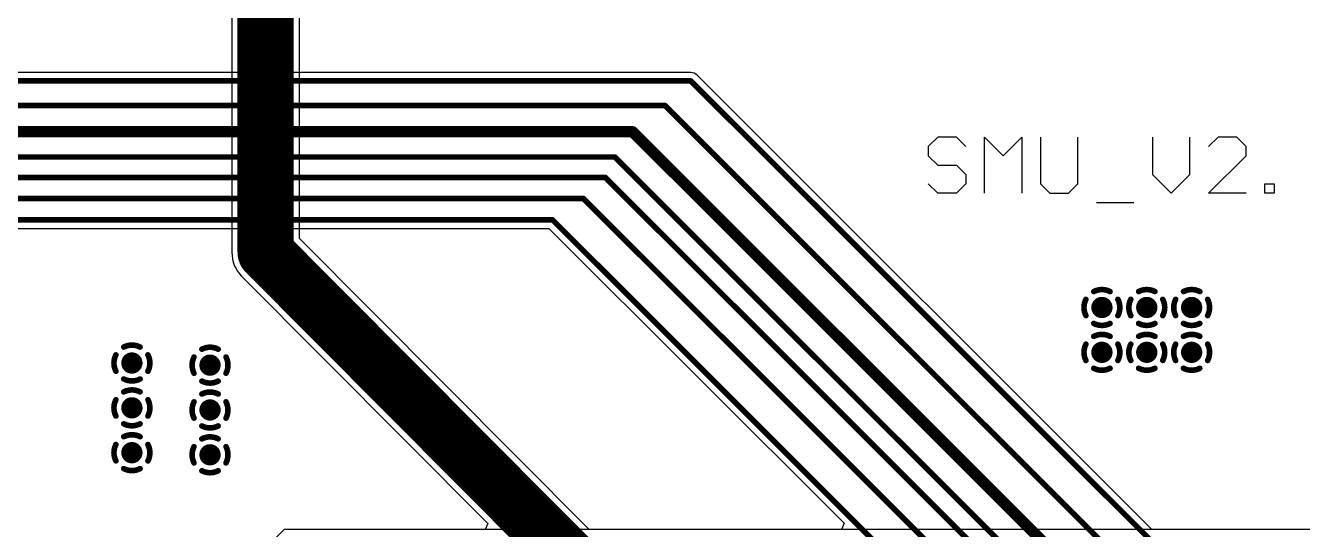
# Model space of a CAD drawing. Header units: millimetres. Extents: x 6.83 to 16.18, y 4.59 to 12.3.
# Drawn here: x 12.358 to 14.634, y 9.674 to 10.574 of the extents above; entities that cross this region are included whole.
import ezdxf

# ---------------------------------------------------------------- set-up
doc = ezdxf.new("R2010")
doc.units = ezdxf.units.MM
doc.header["$MEASUREMENT"] = 0
for name, color, linetype in [('BottomLayer', 5, 'Continuous'), ('BottomSolder', 6, 'Continuous'), ('InternalPlane1', 76, 'Continuous'), ('InternalPlane2', 16, 'Continuous'), ('MultiLayer', 9, 'Continuous'), ('TopLayer', 1, 'Continuous'), ('TopOverlay', 2, 'Continuous'), ('TopSolder', 216, 'Continuous'), ('ViaHoleLayer', 16, 'Continuous')]:
    doc.layers.add(name, color=color, linetype=linetype)

msp = doc.modelspace()

# ---------------------------------------------------------------- linework, layer by layer
at = {"layer": 'BottomLayer'}
for p, q in [((12.7253, 11.7198), (12.7253, 10.1686)), ((12.8459, 10.1935), (12.8459, 11.7163)), ((13.3626, 9.6739), (12.8459, 10.1935)), ((12.7253, 10.1686), (12.7259, 10.1628)), ((12.7259, 10.1628), (12.7264, 10.157)), ((12.7264, 10.157), (12.7264, 10.1569)), ((12.7264, 10.1569), (12.7265, 10.1568)), ((12.7265, 10.1568), (12.7281, 10.1513)), ((12.7281, 10.1513), (12.7298, 10.1457)), ((12.7298, 10.1457), (12.7299, 10.1456)), ((12.7299, 10.1456), (12.7299, 10.1455)), ((12.7299, 10.1455), (12.7326, 10.1404)), ((12.7326, 10.1404), (12.7354, 10.1352)), ((12.7354, 10.1352), (12.7354, 10.1352)), ((12.7354, 10.1352), (12.7355, 10.1351)), ((12.7355, 10.1351), (12.7392, 10.1306)), ((12.7392, 10.1306), (12.7428, 10.1261)), ((12.7428, 10.1261), (13.1817, 9.6848)), ((13.1817, 9.6848), (13.1771, 9.6739))]:
    msp.add_line(p, q, dxfattribs=at)
at = {"layer": 'BottomLayer', "const_width": 0.1}
for points in [[(12.7856, 10.1686), (12.7856, 11.7523)], [(12.7856, 10.1686), (13.6829, 9.2663)]]:
    msp.add_lwpolyline(points, dxfattribs=at)
at = {"layer": 'BottomLayer'}
for points, const_width in [([(12.7606, 10.1686, 1), (12.8106, 10.1686, 1)], 0.05), ([(12.7606, 10.1686, 1), (12.8106, 10.1686, 1)], 0.05), ([(14.2694, 10.0703, 1), (14.2844, 10.0703, 1)], 0.015), ([(14.3494, 10.0703, 1), (14.3644, 10.0703, 1)], 0.015), ([(14.4294, 10.0703, 1), (14.4444, 10.0703, 1)], 0.015), ([(14.2694, 9.9903, 1), (14.2844, 9.9903, 1)], 0.015), ([(14.3494, 9.9903, 1), (14.3644, 9.9903, 1)], 0.015), ([(14.4294, 9.9903, 1), (14.4444, 9.9903, 1)], 0.015), ([(12.5398, 9.9712, 1), (12.5548, 9.9712, 1)], 0.015), ([(12.6791, 9.9674, 1), (12.6941, 9.9674, 1)], 0.015), ([(12.5398, 9.8912, 1), (12.5548, 9.8912, 1)], 0.015), ([(12.6791, 9.8874, 1), (12.6941, 9.8874, 1)], 0.015), ([(12.5398, 9.8112, 1), (12.5548, 9.8112, 1)], 0.015), ([(12.6791, 9.8074, 1), (12.6941, 9.8074, 1)], 0.015)]:
    msp.add_lwpolyline(points, format="xyb", close=True, dxfattribs=dict(at, const_width=const_width))
at = {"layer": 'BottomSolder', "const_width": 0.019}
for points in [[(14.2674, 10.0703, 1), (14.2864, 10.0703, 1)], [(14.3474, 10.0703, 1), (14.3664, 10.0703, 1)], [(14.4274, 10.0703, 1), (14.4464, 10.0703, 1)], [(14.2674, 9.9903, 1), (14.2864, 9.9903, 1)], [(14.3474, 9.9903, 1), (14.3664, 9.9903, 1)], [(14.4274, 9.9903, 1), (14.4464, 9.9903, 1)], [(12.5378, 9.9712, 1), (12.5568, 9.9712, 1)], [(12.6771, 9.9674, 1), (12.6961, 9.9674, 1)], [(12.5378, 9.8912, 1), (12.5568, 9.8912, 1)], [(12.6771, 9.8874, 1), (12.6961, 9.8874, 1)], [(12.5378, 9.8112, 1), (12.5568, 9.8112, 1)], [(12.6771, 9.8074, 1), (12.6961, 9.8074, 1)]]:
    msp.add_lwpolyline(points, format="xyb", close=True, dxfattribs=at)
at = {"layer": 'InternalPlane1'}
for p, q in [((12.8226, 9.6742), (12.8197, 9.6739)), ((15.75, 9.6742), (12.8226, 9.6742))]:
    msp.add_line(p, q, dxfattribs=at)
at = {"layer": 'InternalPlane1', "const_width": 0.01}
for points in [[(14.2484, 10.0558, -0.240079), (14.2484, 10.0848)], [(14.2624, 10.0988, -0.240079), (14.2914, 10.0988)], [(14.3054, 10.0848, -0.240079), (14.3054, 10.0558)], [(14.3284, 10.0558, -0.240079), (14.3284, 10.0848)], [(14.3424, 10.0988, -0.240079), (14.3714, 10.0988)], [(14.3854, 10.0848, -0.240079), (14.3854, 10.0558)], [(14.4084, 10.0558, -0.240079), (14.4084, 10.0848)], [(14.4224, 10.0988, -0.240079), (14.4514, 10.0988)], [(14.4654, 10.0848, -0.240079), (14.4654, 10.0558)], [(14.2914, 10.0418, -0.240079), (14.2624, 10.0418)], [(14.3714, 10.0418, -0.240079), (14.3424, 10.0418)], [(14.4514, 10.0418, -0.240079), (14.4224, 10.0418)], [(14.2624, 10.0188, -0.240079), (14.2914, 10.0188)], [(14.3424, 10.0188, -0.240079), (14.3714, 10.0188)], [(14.4224, 10.0188, -0.240079), (14.4514, 10.0188)], [(12.5328, 9.9997, -0.240079), (12.5619, 9.9997)], [(12.6721, 9.9959, -0.240079), (12.7011, 9.9959)], [(14.2484, 9.9758, -0.240079), (14.2484, 10.0048)], [(14.3054, 10.0048, -0.240079), (14.3054, 9.9758)], [(14.3284, 9.9758, -0.240079), (14.3284, 10.0048)], [(14.3854, 10.0048, -0.240079), (14.3854, 9.9758)], [(14.4084, 9.9758, -0.240079), (14.4084, 10.0048)], [(14.4654, 10.0048, -0.240079), (14.4654, 9.9758)], [(12.5188, 9.9566, -0.240079), (12.5188, 9.9857)], [(12.5759, 9.9857, -0.240079), (12.5759, 9.9566)], [(12.6581, 9.9529, -0.240079), (12.6581, 9.9819)], [(12.7151, 9.9819, -0.240079), (12.7151, 9.9529)], [(14.2914, 9.9618, -0.240079), (14.2624, 9.9618)], [(14.3714, 9.9618, -0.240079), (14.3424, 9.9618)], [(14.4514, 9.9618, -0.240079), (14.4224, 9.9618)], [(12.5619, 9.9427, -0.240079), (12.5328, 9.9427)], [(12.5328, 9.9197, -0.240079), (12.5619, 9.9197)], [(12.7011, 9.9389, -0.240079), (12.6721, 9.9389)], [(12.5188, 9.8766, -0.240079), (12.5188, 9.9057)], [(12.5759, 9.9057, -0.240079), (12.5759, 9.8766)], [(12.6581, 9.8729, -0.240079), (12.6581, 9.9019)], [(12.6721, 9.9159, -0.240079), (12.7011, 9.9159)], [(12.7151, 9.9019, -0.240079), (12.7151, 9.8729)], [(12.5619, 9.8627, -0.240079), (12.5328, 9.8627)], [(12.7011, 9.8589, -0.240079), (12.6721, 9.8589)], [(12.5328, 9.8397, -0.240079), (12.5619, 9.8397)], [(12.6721, 9.8359, -0.240079), (12.7011, 9.8359)], [(12.5188, 9.7966, -0.240079), (12.5188, 9.8257)], [(12.5759, 9.8257, -0.240079), (12.5759, 9.7966)], [(12.6581, 9.7929, -0.240079), (12.6581, 9.8219)], [(12.7151, 9.8219, -0.240079), (12.7151, 9.7929)], [(12.5619, 9.7827, -0.240079), (12.5328, 9.7827)], [(12.7011, 9.7789, -0.240079), (12.6721, 9.7789)]]:
    msp.add_lwpolyline(points, format="xyb", dxfattribs=at)
at = {"layer": 'InternalPlane1', "const_width": 0.005}
for points in [[(14.2459, 10.0848, 1), (14.2509, 10.0848, 1)], [(14.2599, 10.0988, 1), (14.2649, 10.0988, 1)], [(14.2889, 10.0988, 1), (14.2939, 10.0988, 1)], [(14.3029, 10.0848, 1), (14.3079, 10.0848, 1)], [(14.3259, 10.0848, 1), (14.3309, 10.0848, 1)], [(14.3399, 10.0988, 1), (14.3449, 10.0988, 1)], [(14.3689, 10.0988, 1), (14.3739, 10.0988, 1)], [(14.3829, 10.0848, 1), (14.3879, 10.0848, 1)], [(14.4059, 10.0848, 1), (14.4109, 10.0848, 1)], [(14.4199, 10.0988, 1), (14.4249, 10.0988, 1)], [(14.4489, 10.0988, 1), (14.4539, 10.0988, 1)], [(14.4629, 10.0848, 1), (14.4679, 10.0848, 1)], [(14.2459, 10.0558, 1), (14.2509, 10.0558, 1)], [(14.2599, 10.0418, 1), (14.2649, 10.0418, 1)], [(14.2889, 10.0418, 1), (14.2939, 10.0418, 1)], [(14.3029, 10.0558, 1), (14.3079, 10.0558, 1)], [(14.3259, 10.0558, 1), (14.3309, 10.0558, 1)], [(14.3399, 10.0418, 1), (14.3449, 10.0418, 1)], [(14.3689, 10.0418, 1), (14.3739, 10.0418, 1)], [(14.3829, 10.0558, 1), (14.3879, 10.0558, 1)], [(14.4059, 10.0558, 1), (14.4109, 10.0558, 1)], [(14.4199, 10.0418, 1), (14.4249, 10.0418, 1)], [(14.4489, 10.0418, 1), (14.4539, 10.0418, 1)], [(14.4629, 10.0558, 1), (14.4679, 10.0558, 1)], [(14.2599, 10.0188, 1), (14.2649, 10.0188, 1)], [(14.2889, 10.0188, 1), (14.2939, 10.0188, 1)], [(14.3399, 10.0188, 1), (14.3449, 10.0188, 1)], [(14.3689, 10.0188, 1), (14.3739, 10.0188, 1)], [(14.4199, 10.0188, 1), (14.4249, 10.0188, 1)], [(14.4489, 10.0188, 1), (14.4539, 10.0188, 1)], [(12.5303, 9.9997, 1), (12.5353, 9.9997, 1)], [(12.5594, 9.9997, 1), (12.5644, 9.9997, 1)], [(12.6696, 9.9959, 1), (12.6746, 9.9959, 1)], [(12.6986, 9.9959, 1), (12.7036, 9.9959, 1)], [(14.2459, 10.0048, 1), (14.2509, 10.0048, 1)], [(14.3029, 10.0048, 1), (14.3079, 10.0048, 1)], [(14.3259, 10.0048, 1), (14.3309, 10.0048, 1)], [(14.3829, 10.0048, 1), (14.3879, 10.0048, 1)], [(14.4059, 10.0048, 1), (14.4109, 10.0048, 1)], [(14.4629, 10.0048, 1), (14.4679, 10.0048, 1)], [(12.5163, 9.9857, 1), (12.5213, 9.9857, 1)], [(12.5734, 9.9857, 1), (12.5784, 9.9857, 1)], [(12.6556, 9.9819, 1), (12.6606, 9.9819, 1)], [(12.7126, 9.9819, 1), (12.7176, 9.9819, 1)], [(14.2459, 9.9758, 1), (14.2509, 9.9758, 1)], [(14.3029, 9.9758, 1), (14.3079, 9.9758, 1)], [(14.3259, 9.9758, 1), (14.3309, 9.9758, 1)], [(14.3829, 9.9758, 1), (14.3879, 9.9758, 1)], [(14.4059, 9.9758, 1), (14.4109, 9.9758, 1)], [(14.4629, 9.9758, 1), (14.4679, 9.9758, 1)], [(12.5163, 9.9566, 1), (12.5213, 9.9566, 1)], [(12.5734, 9.9566, 1), (12.5784, 9.9566, 1)], [(12.6556, 9.9529, 1), (12.6606, 9.9529, 1)], [(12.7126, 9.9529, 1), (12.7176, 9.9529, 1)], [(14.2599, 9.9618, 1), (14.2649, 9.9618, 1)], [(14.2889, 9.9618, 1), (14.2939, 9.9618, 1)], [(14.3399, 9.9618, 1), (14.3449, 9.9618, 1)], [(14.3689, 9.9618, 1), (14.3739, 9.9618, 1)], [(14.4199, 9.9618, 1), (14.4249, 9.9618, 1)], [(14.4489, 9.9618, 1), (14.4539, 9.9618, 1)], [(12.5303, 9.9427, 1), (12.5353, 9.9427, 1)], [(12.5594, 9.9427, 1), (12.5644, 9.9427, 1)], [(12.6696, 9.9389, 1), (12.6746, 9.9389, 1)], [(12.6986, 9.9389, 1), (12.7036, 9.9389, 1)], [(12.5163, 9.9057, 1), (12.5213, 9.9057, 1)], [(12.5303, 9.9197, 1), (12.5353, 9.9197, 1)], [(12.5594, 9.9197, 1), (12.5644, 9.9197, 1)], [(12.5734, 9.9057, 1), (12.5784, 9.9057, 1)], [(12.6556, 9.9019, 1), (12.6606, 9.9019, 1)], [(12.6696, 9.9159, 1), (12.6746, 9.9159, 1)], [(12.6986, 9.9159, 1), (12.7036, 9.9159, 1)], [(12.7126, 9.9019, 1), (12.7176, 9.9019, 1)], [(12.5163, 9.8766, 1), (12.5213, 9.8766, 1)], [(12.5734, 9.8766, 1), (12.5784, 9.8766, 1)], [(12.5303, 9.8627, 1), (12.5353, 9.8627, 1)], [(12.5594, 9.8627, 1), (12.5644, 9.8627, 1)], [(12.6556, 9.8729, 1), (12.6606, 9.8729, 1)], [(12.6696, 9.8589, 1), (12.6746, 9.8589, 1)], [(12.6986, 9.8589, 1), (12.7036, 9.8589, 1)], [(12.7126, 9.8729, 1), (12.7176, 9.8729, 1)], [(12.5303, 9.8397, 1), (12.5353, 9.8397, 1)], [(12.5594, 9.8397, 1), (12.5644, 9.8397, 1)], [(12.6696, 9.8359, 1), (12.6746, 9.8359, 1)], [(12.6986, 9.8359, 1), (12.7036, 9.8359, 1)], [(12.5163, 9.8257, 1), (12.5213, 9.8257, 1)], [(12.5734, 9.8257, 1), (12.5784, 9.8257, 1)], [(12.6556, 9.8219, 1), (12.6606, 9.8219, 1)], [(12.7126, 9.8219, 1), (12.7176, 9.8219, 1)], [(12.5163, 9.7966, 1), (12.5213, 9.7966, 1)], [(12.5734, 9.7966, 1), (12.5784, 9.7966, 1)], [(12.6556, 9.7929, 1), (12.6606, 9.7929, 1)], [(12.7126, 9.7929, 1), (12.7176, 9.7929, 1)], [(12.5303, 9.7827, 1), (12.5353, 9.7827, 1)], [(12.5594, 9.7827, 1), (12.5644, 9.7827, 1)], [(12.6696, 9.7789, 1), (12.6746, 9.7789, 1)], [(12.6986, 9.7789, 1), (12.7036, 9.7789, 1)]]:
    msp.add_lwpolyline(points, format="xyb", close=True, dxfattribs=at)
at = {"layer": 'InternalPlane2', "const_width": 0.01}
for points in [[(14.2484, 10.0558, -0.240079), (14.2484, 10.0848)], [(14.2624, 10.0988, -0.240079), (14.2914, 10.0988)], [(14.3054, 10.0848, -0.240079), (14.3054, 10.0558)], [(14.3284, 10.0558, -0.240079), (14.3284, 10.0848)], [(14.3424, 10.0988, -0.240079), (14.3714, 10.0988)], [(14.3854, 10.0848, -0.240079), (14.3854, 10.0558)], [(14.4084, 10.0558, -0.240079), (14.4084, 10.0848)], [(14.4224, 10.0988, -0.240079), (14.4514, 10.0988)], [(14.4654, 10.0848, -0.240079), (14.4654, 10.0558)], [(14.2914, 10.0418, -0.240079), (14.2624, 10.0418)], [(14.3714, 10.0418, -0.240079), (14.3424, 10.0418)], [(14.4514, 10.0418, -0.240079), (14.4224, 10.0418)], [(14.2624, 10.0188, -0.240079), (14.2914, 10.0188)], [(14.3424, 10.0188, -0.240079), (14.3714, 10.0188)], [(14.4224, 10.0188, -0.240079), (14.4514, 10.0188)], [(12.5328, 9.9997, -0.240079), (12.5619, 9.9997)], [(12.6721, 9.9959, -0.240079), (12.7011, 9.9959)], [(14.2484, 9.9758, -0.240079), (14.2484, 10.0048)], [(14.3054, 10.0048, -0.240079), (14.3054, 9.9758)], [(14.3284, 9.9758, -0.240079), (14.3284, 10.0048)], [(14.3854, 10.0048, -0.240079), (14.3854, 9.9758)], [(14.4084, 9.9758, -0.240079), (14.4084, 10.0048)], [(14.4654, 10.0048, -0.240079), (14.4654, 9.9758)], [(12.5188, 9.9566, -0.240079), (12.5188, 9.9857)], [(12.5759, 9.9857, -0.240079), (12.5759, 9.9566)], [(12.6581, 9.9529, -0.240079), (12.6581, 9.9819)], [(12.7151, 9.9819, -0.240079), (12.7151, 9.9529)], [(14.2914, 9.9618, -0.240079), (14.2624, 9.9618)], [(14.3714, 9.9618, -0.240079), (14.3424, 9.9618)], [(14.4514, 9.9618, -0.240079), (14.4224, 9.9618)], [(12.5619, 9.9427, -0.240079), (12.5328, 9.9427)], [(12.5328, 9.9197, -0.240079), (12.5619, 9.9197)], [(12.7011, 9.9389, -0.240079), (12.6721, 9.9389)], [(12.5188, 9.8766, -0.240079), (12.5188, 9.9057)], [(12.5759, 9.9057, -0.240079), (12.5759, 9.8766)], [(12.6581, 9.8729, -0.240079), (12.6581, 9.9019)], [(12.6721, 9.9159, -0.240079), (12.7011, 9.9159)], [(12.7151, 9.9019, -0.240079), (12.7151, 9.8729)], [(12.5619, 9.8627, -0.240079), (12.5328, 9.8627)], [(12.7011, 9.8589, -0.240079), (12.6721, 9.8589)], [(12.5328, 9.8397, -0.240079), (12.5619, 9.8397)], [(12.6721, 9.8359, -0.240079), (12.7011, 9.8359)], [(12.5188, 9.7966, -0.240079), (12.5188, 9.8257)], [(12.5759, 9.8257, -0.240079), (12.5759, 9.7966)], [(12.6581, 9.7929, -0.240079), (12.6581, 9.8219)], [(12.7151, 9.8219, -0.240079), (12.7151, 9.7929)], [(12.5619, 9.7827, -0.240079), (12.5328, 9.7827)], [(12.7011, 9.7789, -0.240079), (12.6721, 9.7789)]]:
    msp.add_lwpolyline(points, format="xyb", dxfattribs=at)
at = {"layer": 'InternalPlane2', "const_width": 0.005}
for points in [[(14.2459, 10.0848, 1), (14.2509, 10.0848, 1)], [(14.2599, 10.0988, 1), (14.2649, 10.0988, 1)], [(14.2889, 10.0988, 1), (14.2939, 10.0988, 1)], [(14.3029, 10.0848, 1), (14.3079, 10.0848, 1)], [(14.3259, 10.0848, 1), (14.3309, 10.0848, 1)], [(14.3399, 10.0988, 1), (14.3449, 10.0988, 1)], [(14.3689, 10.0988, 1), (14.3739, 10.0988, 1)], [(14.3829, 10.0848, 1), (14.3879, 10.0848, 1)], [(14.4059, 10.0848, 1), (14.4109, 10.0848, 1)], [(14.4199, 10.0988, 1), (14.4249, 10.0988, 1)], [(14.4489, 10.0988, 1), (14.4539, 10.0988, 1)], [(14.4629, 10.0848, 1), (14.4679, 10.0848, 1)], [(14.2459, 10.0558, 1), (14.2509, 10.0558, 1)], [(14.2599, 10.0418, 1), (14.2649, 10.0418, 1)], [(14.2889, 10.0418, 1), (14.2939, 10.0418, 1)], [(14.3029, 10.0558, 1), (14.3079, 10.0558, 1)], [(14.3259, 10.0558, 1), (14.3309, 10.0558, 1)], [(14.3399, 10.0418, 1), (14.3449, 10.0418, 1)], [(14.3689, 10.0418, 1), (14.3739, 10.0418, 1)], [(14.3829, 10.0558, 1), (14.3879, 10.0558, 1)], [(14.4059, 10.0558, 1), (14.4109, 10.0558, 1)], [(14.4199, 10.0418, 1), (14.4249, 10.0418, 1)], [(14.4489, 10.0418, 1), (14.4539, 10.0418, 1)], [(14.4629, 10.0558, 1), (14.4679, 10.0558, 1)], [(14.2599, 10.0188, 1), (14.2649, 10.0188, 1)], [(14.2889, 10.0188, 1), (14.2939, 10.0188, 1)], [(14.3399, 10.0188, 1), (14.3449, 10.0188, 1)], [(14.3689, 10.0188, 1), (14.3739, 10.0188, 1)], [(14.4199, 10.0188, 1), (14.4249, 10.0188, 1)], [(14.4489, 10.0188, 1), (14.4539, 10.0188, 1)], [(12.5303, 9.9997, 1), (12.5353, 9.9997, 1)], [(12.5594, 9.9997, 1), (12.5644, 9.9997, 1)], [(12.6696, 9.9959, 1), (12.6746, 9.9959, 1)], [(12.6986, 9.9959, 1), (12.7036, 9.9959, 1)], [(14.2459, 10.0048, 1), (14.2509, 10.0048, 1)], [(14.3029, 10.0048, 1), (14.3079, 10.0048, 1)], [(14.3259, 10.0048, 1), (14.3309, 10.0048, 1)], [(14.3829, 10.0048, 1), (14.3879, 10.0048, 1)], [(14.4059, 10.0048, 1), (14.4109, 10.0048, 1)], [(14.4629, 10.0048, 1), (14.4679, 10.0048, 1)], [(12.5163, 9.9857, 1), (12.5213, 9.9857, 1)], [(12.5734, 9.9857, 1), (12.5784, 9.9857, 1)], [(12.6556, 9.9819, 1), (12.6606, 9.9819, 1)], [(12.7126, 9.9819, 1), (12.7176, 9.9819, 1)], [(14.2459, 9.9758, 1), (14.2509, 9.9758, 1)], [(14.3029, 9.9758, 1), (14.3079, 9.9758, 1)], [(14.3259, 9.9758, 1), (14.3309, 9.9758, 1)], [(14.3829, 9.9758, 1), (14.3879, 9.9758, 1)], [(14.4059, 9.9758, 1), (14.4109, 9.9758, 1)], [(14.4629, 9.9758, 1), (14.4679, 9.9758, 1)], [(12.5163, 9.9566, 1), (12.5213, 9.9566, 1)], [(12.5734, 9.9566, 1), (12.5784, 9.9566, 1)], [(12.6556, 9.9529, 1), (12.6606, 9.9529, 1)], [(12.7126, 9.9529, 1), (12.7176, 9.9529, 1)], [(14.2599, 9.9618, 1), (14.2649, 9.9618, 1)], [(14.2889, 9.9618, 1), (14.2939, 9.9618, 1)], [(14.3399, 9.9618, 1), (14.3449, 9.9618, 1)], [(14.3689, 9.9618, 1), (14.3739, 9.9618, 1)], [(14.4199, 9.9618, 1), (14.4249, 9.9618, 1)], [(14.4489, 9.9618, 1), (14.4539, 9.9618, 1)], [(12.5303, 9.9427, 1), (12.5353, 9.9427, 1)], [(12.5594, 9.9427, 1), (12.5644, 9.9427, 1)], [(12.6696, 9.9389, 1), (12.6746, 9.9389, 1)], [(12.6986, 9.9389, 1), (12.7036, 9.9389, 1)], [(12.5163, 9.9057, 1), (12.5213, 9.9057, 1)], [(12.5303, 9.9197, 1), (12.5353, 9.9197, 1)], [(12.5594, 9.9197, 1), (12.5644, 9.9197, 1)], [(12.5734, 9.9057, 1), (12.5784, 9.9057, 1)], [(12.6556, 9.9019, 1), (12.6606, 9.9019, 1)], [(12.6696, 9.9159, 1), (12.6746, 9.9159, 1)], [(12.6986, 9.9159, 1), (12.7036, 9.9159, 1)], [(12.7126, 9.9019, 1), (12.7176, 9.9019, 1)], [(12.5163, 9.8766, 1), (12.5213, 9.8766, 1)], [(12.5734, 9.8766, 1), (12.5784, 9.8766, 1)], [(12.5303, 9.8627, 1), (12.5353, 9.8627, 1)], [(12.5594, 9.8627, 1), (12.5644, 9.8627, 1)], [(12.6556, 9.8729, 1), (12.6606, 9.8729, 1)], [(12.6696, 9.8589, 1), (12.6746, 9.8589, 1)], [(12.6986, 9.8589, 1), (12.7036, 9.8589, 1)], [(12.7126, 9.8729, 1), (12.7176, 9.8729, 1)], [(12.5303, 9.8397, 1), (12.5353, 9.8397, 1)], [(12.5594, 9.8397, 1), (12.5644, 9.8397, 1)], [(12.6696, 9.8359, 1), (12.6746, 9.8359, 1)], [(12.6986, 9.8359, 1), (12.7036, 9.8359, 1)], [(12.5163, 9.8257, 1), (12.5213, 9.8257, 1)], [(12.5734, 9.8257, 1), (12.5784, 9.8257, 1)], [(12.6556, 9.8219, 1), (12.6606, 9.8219, 1)], [(12.7126, 9.8219, 1), (12.7176, 9.8219, 1)], [(12.5163, 9.7966, 1), (12.5213, 9.7966, 1)], [(12.5734, 9.7966, 1), (12.5784, 9.7966, 1)], [(12.6556, 9.7929, 1), (12.6606, 9.7929, 1)], [(12.7126, 9.7929, 1), (12.7176, 9.7929, 1)], [(12.5303, 9.7827, 1), (12.5353, 9.7827, 1)], [(12.5594, 9.7827, 1), (12.5644, 9.7827, 1)], [(12.6696, 9.7789, 1), (12.6746, 9.7789, 1)], [(12.6986, 9.7789, 1), (12.7036, 9.7789, 1)]]:
    msp.add_lwpolyline(points, format="xyb", close=True, dxfattribs=at)
at = {"layer": 'MultiLayer', "const_width": 0.015}
for points in [[(14.2694, 10.0703, 1), (14.2844, 10.0703, 1)], [(14.3494, 10.0703, 1), (14.3644, 10.0703, 1)], [(14.4294, 10.0703, 1), (14.4444, 10.0703, 1)], [(14.2694, 9.9903, 1), (14.2844, 9.9903, 1)], [(14.3494, 9.9903, 1), (14.3644, 9.9903, 1)], [(14.4294, 9.9903, 1), (14.4444, 9.9903, 1)], [(12.5398, 9.9712, 1), (12.5548, 9.9712, 1)], [(12.6791, 9.9674, 1), (12.6941, 9.9674, 1)], [(12.5398, 9.8912, 1), (12.5548, 9.8912, 1)], [(12.6791, 9.8874, 1), (12.6941, 9.8874, 1)], [(12.5398, 9.8112, 1), (12.5548, 9.8112, 1)], [(12.6791, 9.8074, 1), (12.6941, 9.8074, 1)]]:
    msp.add_lwpolyline(points, format="xyb", close=True, dxfattribs=at)
at = {"layer": 'TopLayer'}
for p, q in [((13.544, 10.4899), (11.9992, 10.4899)), ((13.5498, 10.4887), (13.544, 10.4899)), ((13.5548, 10.4854), (13.5498, 10.4887)), ((14.366, 9.6742), (13.5548, 10.4854)), ((8.296, 10.2114), (13.291, 10.2114)), ((13.291, 10.2114), (13.8173, 9.6851)), ((13.8173, 9.6851), (13.8128, 9.6742)), ((12.8187, 9.6742), (12.3325, 9.1879)), ((13.8128, 9.6742), (12.8187, 9.6742)), ((15.7548, 9.6742), (14.366, 9.6742))]:
    msp.add_line(p, q, dxfattribs=at)
for points, const_width in [([(8.2766, 10.4746), (13.544, 10.4746)], 0.01), ([(13.544, 10.4746), (14.6135, 9.4051)], 0.01), ([(8.269, 10.4309), (13.4976, 10.4309)], 0.01), ([(13.4976, 10.4309), (14.5776, 9.3509)], 0.01), ([(8.2424, 10.384), (13.4401, 10.384)], 0.02), ([(13.4401, 10.384), (14.2265, 9.5976)], 0.02), ([(8.2225, 10.3389), (13.4083, 10.3389)], 0.01), ([(13.4083, 10.3389), (14.5433, 9.2039)], 0.01), ([(8.1657, 10.3024), (13.3915, 10.3024)], 0.01), ([(13.3915, 10.3024), (14.5124, 9.1816)], 0.01), ([(8.0993, 10.2647), (13.3525, 10.2647)], 0.01), ([(13.3525, 10.2647), (14.1419, 9.4753)], 0.01), ([(8.272, 10.2267), (13.2973, 10.2267)], 0.01), ([(13.2973, 10.2267), (14.4122, 9.1118)], 0.01)]:
    msp.add_lwpolyline(points, dxfattribs=dict(at, const_width=const_width))
for points, const_width in [([(13.5415, 10.4746, 1), (13.5465, 10.4746, 1)], 0.005), ([(13.5415, 10.4746, 1), (13.5465, 10.4746, 1)], 0.005), ([(13.4951, 10.4309, 1), (13.5001, 10.4309, 1)], 0.005), ([(13.4951, 10.4309, 1), (13.5001, 10.4309, 1)], 0.005), ([(13.4351, 10.384, 1), (13.4451, 10.384, 1)], 0.01), ([(13.4351, 10.384, 1), (13.4451, 10.384, 1)], 0.01), ([(13.4058, 10.3389, 1), (13.4108, 10.3389, 1)], 0.005), ([(13.4058, 10.3389, 1), (13.4108, 10.3389, 1)], 0.005), ([(13.389, 10.3024, 1), (13.394, 10.3024, 1)], 0.005), ([(13.389, 10.3024, 1), (13.394, 10.3024, 1)], 0.005), ([(13.35, 10.2647, 1), (13.355, 10.2647, 1)], 0.005), ([(13.35, 10.2647, 1), (13.355, 10.2647, 1)], 0.005), ([(13.2948, 10.2267, 1), (13.2998, 10.2267, 1)], 0.005), ([(13.2948, 10.2267, 1), (13.2998, 10.2267, 1)], 0.005), ([(14.2694, 10.0703, 1), (14.2844, 10.0703, 1)], 0.015), ([(14.3494, 10.0703, 1), (14.3644, 10.0703, 1)], 0.015), ([(14.4294, 10.0703, 1), (14.4444, 10.0703, 1)], 0.015), ([(14.2694, 9.9903, 1), (14.2844, 9.9903, 1)], 0.015), ([(14.3494, 9.9903, 1), (14.3644, 9.9903, 1)], 0.015), ([(14.4294, 9.9903, 1), (14.4444, 9.9903, 1)], 0.015), ([(12.5398, 9.9712, 1), (12.5548, 9.9712, 1)], 0.015), ([(12.6791, 9.9674, 1), (12.6941, 9.9674, 1)], 0.015), ([(12.5398, 9.8912, 1), (12.5548, 9.8912, 1)], 0.015), ([(12.6791, 9.8874, 1), (12.6941, 9.8874, 1)], 0.015), ([(12.5398, 9.8112, 1), (12.5548, 9.8112, 1)], 0.015), ([(12.6791, 9.8074, 1), (12.6941, 9.8074, 1)], 0.015)]:
    msp.add_lwpolyline(points, format="xyb", close=True, dxfattribs=dict(at, const_width=const_width))
at = {"layer": 'TopOverlay'}
for p, q in [((13.9841, 10.3745), (13.9674, 10.3578)), ((14.0174, 10.3745), (13.9841, 10.3745)), ((14.034, 10.3578), (14.0174, 10.3745)), ((14.0674, 10.2745), (14.0674, 10.3745)), ((14.0674, 10.3745), (14.1007, 10.3412)), ((14.1007, 10.3412), (14.134, 10.3745)), ((14.134, 10.3745), (14.134, 10.2745)), ((14.1673, 10.3745), (14.1673, 10.2912)), ((14.234, 10.2912), (14.234, 10.3745)), ((14.3673, 10.3745), (14.3673, 10.3078)), ((14.4339, 10.3078), (14.4339, 10.3745)), ((14.4839, 10.3745), (14.4672, 10.3578)), ((14.5172, 10.3745), (14.4839, 10.3745)), ((14.5339, 10.3578), (14.5172, 10.3745)), ((13.9674, 10.3578), (13.9674, 10.3412)), ((13.9674, 10.3412), (13.9841, 10.3245)), ((14.4672, 10.2745), (14.5339, 10.3412)), ((14.5339, 10.3412), (14.5339, 10.3578)), ((13.9841, 10.3245), (14.0174, 10.3245)), ((14.0174, 10.3245), (14.034, 10.3078)), ((14.034, 10.3078), (14.034, 10.2912)), ((14.3673, 10.3078), (14.4006, 10.2745)), ((14.4006, 10.2745), (14.4339, 10.3078)), ((13.9841, 10.2745), (13.9674, 10.2912)), ((14.0174, 10.2745), (13.9841, 10.2745)), ((14.034, 10.2912), (14.0174, 10.2745)), ((14.1673, 10.2912), (14.184, 10.2745)), ((14.184, 10.2745), (14.2173, 10.2745)), ((14.2173, 10.2745), (14.234, 10.2912)), ((14.5339, 10.2745), (14.4672, 10.2745)), ((14.5672, 10.2745), (14.5672, 10.2912)), ((14.5672, 10.2912), (14.5839, 10.2912)), ((14.5839, 10.2745), (14.5672, 10.2745)), ((14.5839, 10.2912), (14.5839, 10.2745)), ((14.2673, 10.2579), (14.3339, 10.2579))]:
    msp.add_line(p, q, dxfattribs=at)
at = {"layer": 'TopSolder', "const_width": 0.019}
for points in [[(14.2674, 10.0703, 1), (14.2864, 10.0703, 1)], [(14.3474, 10.0703, 1), (14.3664, 10.0703, 1)], [(14.4274, 10.0703, 1), (14.4464, 10.0703, 1)], [(14.2674, 9.9903, 1), (14.2864, 9.9903, 1)], [(14.3474, 9.9903, 1), (14.3664, 9.9903, 1)], [(14.4274, 9.9903, 1), (14.4464, 9.9903, 1)], [(12.5378, 9.9712, 1), (12.5568, 9.9712, 1)], [(12.6771, 9.9674, 1), (12.6961, 9.9674, 1)], [(12.5378, 9.8912, 1), (12.5568, 9.8912, 1)], [(12.6771, 9.8874, 1), (12.6961, 9.8874, 1)], [(12.5378, 9.8112, 1), (12.5568, 9.8112, 1)], [(12.6771, 9.8074, 1), (12.6961, 9.8074, 1)]]:
    msp.add_lwpolyline(points, format="xyb", close=True, dxfattribs=at)
at = {"layer": 'ViaHoleLayer', "const_width": 0.007}
for points in [[(14.2734, 10.0703, 1), (14.2804, 10.0703, 1)], [(14.3534, 10.0703, 1), (14.3604, 10.0703, 1)], [(14.4334, 10.0703, 1), (14.4404, 10.0703, 1)], [(14.2734, 9.9903, 1), (14.2804, 9.9903, 1)], [(14.3534, 9.9903, 1), (14.3604, 9.9903, 1)], [(14.4334, 9.9903, 1), (14.4404, 9.9903, 1)], [(12.5438, 9.9712, 1), (12.5508, 9.9712, 1)], [(12.6831, 9.9674, 1), (12.6901, 9.9674, 1)], [(12.5438, 9.8912, 1), (12.5508, 9.8912, 1)], [(12.6831, 9.8874, 1), (12.6901, 9.8874, 1)], [(12.5438, 9.8112, 1), (12.5508, 9.8112, 1)], [(12.6831, 9.8074, 1), (12.6901, 9.8074, 1)]]:
    msp.add_lwpolyline(points, format="xyb", close=True, dxfattribs=at)

doc.saveas('drawing.dxf')
